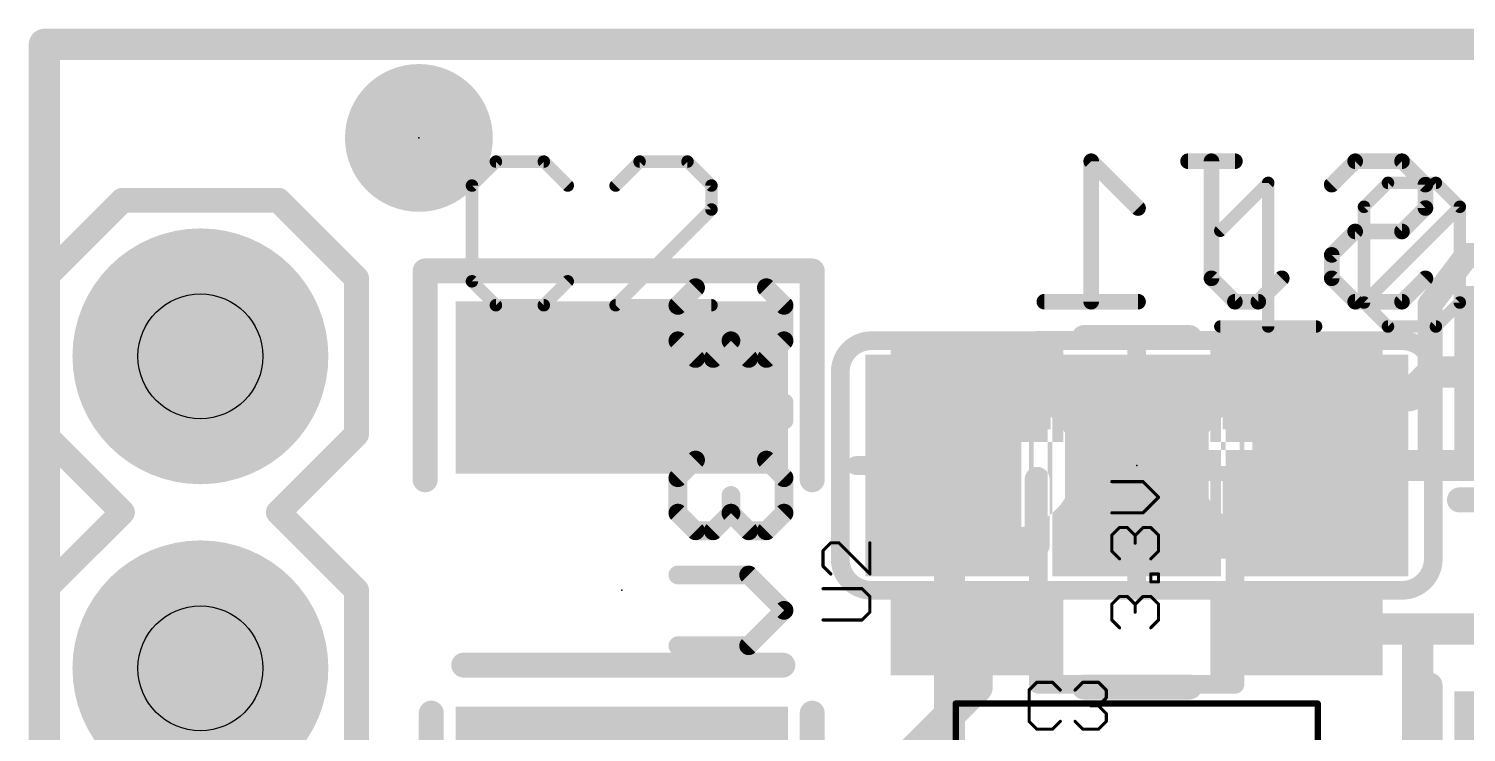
# Model space of a CAD drawing. Extents: x -26 to 81, y -15 to 33.
# Drawn here: x -0.13 to 11.57, y 27.42 to 33.15 of the extents above; entities that cross this region are included whole.
import ezdxf

# ---------------------------------------------------------------- set-up
doc = ezdxf.new("R2010")
doc.units = 0
for name, color, linetype in [('1', 12, 'CONTINUOUS'), ('16', 132, 'CONTINUOUS'), ('17', 110, 'CONTINUOUS'), ('20', 53, 'CONTINUOUS'), ('21', 53, 'CONTINUOUS'), ('22', 53, 'CONTINUOUS'), ('23', 53, 'CONTINUOUS'), ('24', 53, 'CONTINUOUS'), ('25', 253, 'CONTINUOUS'), ('26', 253, 'CONTINUOUS'), ('27', 253, 'CONTINUOUS'), ('29', 253, 'CONTINUOUS'), ('30', 253, 'CONTINUOUS'), ('31', 253, 'CONTINUOUS'), ('32', 253, 'CONTINUOUS'), ('39', 12, 'CONTINUOUS'), ('44', 253, 'CONTINUOUS'), ('51', 53, 'CONTINUOUS'), ('52', 253, 'CONTINUOUS')]:
    doc.layers.add(name, color=color, linetype=linetype)

# ---------------------------------------------------------------- blocks, each defined once
blk = doc.blocks.new('RECT')
blk.add_solid([(-0.5, -0.5), (0.5, -0.5), (-0.5, 0.5), (0.5, 0.5)])
blk = doc.blocks.new('PIE')
at = {"const_width": 0.5}
blk.add_lwpolyline([(0, -0.25, 1), (0, 0.25, 1), (0, -0.25)], format="xyb", dxfattribs=at)
blk = doc.blocks.new('ROUNDP')
at = {"const_width": 0.5}
blk.add_lwpolyline([(0, -0.25, 1), (0, 0.25, 1), (0, -0.25)], format="xyb", dxfattribs=at)

msp = doc.modelspace()

# ---------------------------------------------------------------- linework, layer by layer
at = {"layer": '1', "const_width": 0.254}
for points in [[(0, 33.02), (0, 17.145)], [(17.78, 33.02), (0, 33.02)], [(11.11, 30.16), (11.303, 30.353)], [(11.303, 30.353), (12.826, 30.353)], [(10.1901, 30.16), (11.11, 30.16)], [(7.5899, 28.26), (7.5899, 27.7829)], [(10.1901, 28.26), (11.176, 28.26)], [(11.176, 28.26), (12.385, 28.26)], [(11.176, 27.244), (11.176, 28.26)], [(6.858, 27.051), (7.5899, 27.7829)]]:
    msp.add_lwpolyline(points, dxfattribs=at)
at = {"layer": '1', "const_width": 0.127}
for points in [[(0.0635, 33.02, 1), (-0.0635, 33.02)], [(0, 33.0835, 1), (0, 32.9565)], [(11.303, 30.4165, 1), (11.303, 30.2895)], [(11.3479, 30.3081, 1), (11.2581, 30.3979)], [(10.1901, 30.2235, 1), (10.1901, 30.0965)], [(11.0651, 30.2049, 1), (11.1549, 30.1151)], [(11.11, 30.0965, 1), (11.11, 30.2235)], [(7.6534, 28.26, 1), (7.5264, 28.26)], [(10.1901, 28.3235, 1), (10.1901, 28.1965)], [(11.176, 28.3235, 1), (11.176, 28.1965)], [(11.2395, 28.26, 1), (11.1125, 28.26)], [(11.176, 28.1965, 1), (11.176, 28.3235)], [(7.5264, 27.7829, 1), (7.6534, 27.7829)], [(7.6348, 27.738, 1), (7.545, 27.8278)]]:
    msp.add_lwpolyline(points, format="xyb", dxfattribs=at)
at = {"layer": '16', "const_width": 0.254}
for points in [[(0, 33.02), (0, 18.415)], [(17.78, 33.02), (0, 33.02)], [(7.366, 29.591), (7.366, 27.178)], [(8.89, 29.591), (10.414, 29.591)], [(10.414, 29.591), (11.938, 29.591)]]:
    msp.add_lwpolyline(points, dxfattribs=at)
at = {"layer": '16', "const_width": 0.127}
for points in [[(0.0635, 33.02, 1), (-0.0635, 33.02)], [(0, 33.0835, 1), (0, 32.9565)], [(7.4295, 29.591, 1), (7.3025, 29.591)], [(8.89, 29.6545, 1), (8.89, 29.5275)], [(10.414, 29.6545, 1), (10.414, 29.5275)], [(10.414, 29.5275, 1), (10.414, 29.6545)]]:
    msp.add_lwpolyline(points, format="xyb", dxfattribs=at)
at = {"layer": '20', "const_width": 0.2032}
for points in [[(17.78, 33.02), (0, 33.02)], [(0, 33.02), (0, 0)]]:
    msp.add_lwpolyline(points, dxfattribs=at)
at = {"layer": '20', "const_width": 0.1016}
for points in [[(0, 33.0708, 1), (0, 32.9692)], [(0.0508, 33.02, 1), (-0.0508, 33.02)]]:
    msp.add_lwpolyline(points, format="xyb", dxfattribs=at)
at = {"layer": '21', "const_width": 0.2032}
for points in [[(0, 31.115), (0.635, 31.75)], [(0.635, 31.75), (1.905, 31.75)], [(1.905, 31.75), (2.54, 31.115)], [(11.577, 31.302), (11.277, 30.902)], [(14.027, 31.302), (11.577, 31.302)], [(3.099, 29.475), (3.099, 31.175)], [(3.099, 31.175), (6.249, 31.175)], [(6.249, 31.175), (6.249, 29.475)], [(0, 29.845), (0, 31.115)], [(2.54, 31.115), (2.54, 29.845)], [(11.277, 30.902), (11.277, 29.702)], [(11.277, 30.902), (11.277, 29.702)], [(8.4606, 30.6324), (9.3194, 30.6324)], [(0, 29.845), (0.635, 29.21)], [(1.905, 29.21), (2.54, 29.845)], [(8.0796, 28.9416), (8.0796, 29.4784)], [(11.516, 29.311), (14.113, 29.311)], [(0, 28.575), (0.635, 29.21)], [(1.905, 29.21), (2.54, 28.575)], [(0, 27.305), (0, 28.575)], [(2.54, 28.575), (2.54, 27.305)], [(6.01, 27.966), (3.413, 27.966)], [(9.3194, 27.7876), (8.4606, 27.7876)], [(11.277, 26.102), (11.277, 27.802)], [(3.149, 27.575), (3.149, 26.375)], [(6.249, 26.375), (6.249, 27.575)], [(6.249, 26.375), (6.249, 27.575)]]:
    msp.add_lwpolyline(points, dxfattribs=at)
at = {"layer": '21', "const_width": 0.1016}
for points in [[(0.635, 31.8008, 1), (0.635, 31.6992)], [(0.6709, 31.7141, 1), (0.5991, 31.7859)], [(1.9409, 31.7859, 1), (1.8691, 31.7141)], [(1.905, 31.6992, 1), (1.905, 31.8008)], [(11.577, 31.3528, 1), (11.577, 31.2512)], [(11.6176, 31.2715, 1), (11.5364, 31.3325)], [(3.1498, 31.175, 1), (3.0482, 31.175)], [(3.099, 31.2258, 1), (3.099, 31.1242)], [(6.2998, 31.175, 1), (6.1982, 31.175)], [(6.249, 31.1242, 1), (6.249, 31.2258)], [(0.0508, 31.115, 1), (-0.0508, 31.115)], [(-0.0359, 31.1509, 1), (0.0359, 31.0791)], [(2.5908, 31.115, 1), (2.4892, 31.115)], [(2.5041, 31.0791, 1), (2.5759, 31.1509)], [(11.3278, 30.902, 1), (11.2262, 30.902)], [(11.3278, 30.902, 1), (11.2262, 30.902)], [(11.2364, 30.9325, 1), (11.3176, 30.8715)], [(8.4606, 30.6832, 1), (8.4606, 30.5816)], [(9.3194, 30.5816, 1), (9.3194, 30.6832)], [(0.0359, 29.8809, 1), (-0.0359, 29.8091)], [(-0.0508, 29.845, 1), (0.0508, 29.845)], [(2.4892, 29.845, 1), (2.5908, 29.845)], [(2.5759, 29.8091, 1), (2.5041, 29.8809)], [(11.2262, 29.702, 1), (11.3278, 29.702)], [(11.2262, 29.702, 1), (11.3278, 29.702)], [(3.0482, 29.475, 1), (3.1498, 29.475)], [(6.1982, 29.475, 1), (6.2998, 29.475)], [(8.1304, 29.4784, 1), (8.0288, 29.4784)], [(11.516, 29.3618, 1), (11.516, 29.2602)], [(0.6709, 29.1741, 1), (0.5991, 29.2459)], [(0.5991, 29.1741, 1), (0.6709, 29.2459)], [(1.9409, 29.2459, 1), (1.8691, 29.1741)], [(1.8691, 29.2459, 1), (1.9409, 29.1741)], [(8.0288, 28.9416, 1), (8.1304, 28.9416)], [(0.0508, 28.575, 1), (-0.0508, 28.575)], [(-0.0359, 28.6109, 1), (0.0359, 28.5391)], [(2.5908, 28.575, 1), (2.4892, 28.575)], [(2.5041, 28.5391, 1), (2.5759, 28.6109)], [(3.413, 28.0168, 1), (3.413, 27.9152)], [(6.01, 27.9152, 1), (6.01, 28.0168)], [(8.4606, 27.8384, 1), (8.4606, 27.7368)], [(9.3194, 27.7368, 1), (9.3194, 27.8384)], [(11.3278, 27.802, 1), (11.2262, 27.802)], [(3.1998, 27.575, 1), (3.0982, 27.575)], [(6.2998, 27.575, 1), (6.1982, 27.575)], [(6.2998, 27.575, 1), (6.1982, 27.575)]]:
    msp.add_lwpolyline(points, format="xyb", dxfattribs=at)
at = {"layer": '22', "const_width": 0.1524}
for points in [[(5.2995, 31.0388), (5.1555, 30.8947)], [(6.0198, 30.8947), (5.8757, 31.0388)], [(5.1555, 30.8947), (5.1555, 30.6066)], [(6.0198, 30.6066), (6.0198, 30.8947)], [(5.5876, 30.6066), (5.5876, 30.7507)], [(5.1555, 30.6066), (5.2995, 30.4626)], [(5.4436, 30.4626), (5.5876, 30.6066)], [(5.5876, 30.6066), (5.7317, 30.4626)], [(5.8757, 30.4626), (6.0198, 30.6066)], [(11.049, 30.607), (6.731, 30.607)], [(5.2995, 30.4626), (5.4436, 30.4626)], [(5.7317, 30.4626), (5.8757, 30.4626)], [(6.477, 28.829), (6.477, 30.353)], [(11.303, 28.829), (11.303, 30.353)], [(6.0198, 30.1033), (5.8757, 30.1033)], [(5.8757, 30.1033), (5.8757, 29.9592)], [(6.0198, 29.9592), (6.0198, 30.1033)], [(5.8757, 29.9592), (6.0198, 29.9592)], [(5.2995, 29.6355), (5.1555, 29.4915)], [(6.0198, 29.4915), (5.8757, 29.6355)], [(5.1555, 29.4915), (5.1555, 29.2034)], [(6.0198, 29.2034), (6.0198, 29.4915)], [(5.5876, 29.2034), (5.5876, 29.3474)], [(5.1555, 29.2034), (5.2995, 29.0593)], [(5.4436, 29.0593), (5.5876, 29.2034)], [(5.5876, 29.2034), (5.7317, 29.0593)], [(5.8757, 29.0593), (6.0198, 29.2034)], [(5.2995, 29.0593), (5.4436, 29.0593)], [(5.7317, 29.0593), (5.8757, 29.0593)], [(5.1555, 28.7), (5.7317, 28.7)], [(5.7317, 28.7), (6.0198, 28.4119)], [(6.731, 28.575), (11.049, 28.575)], [(6.0198, 28.4119), (5.7317, 28.1238)], [(5.7317, 28.1238), (5.1555, 28.1238)]]:
    msp.add_lwpolyline(points, dxfattribs=at)
at = {"layer": '22'}
for points, const_width in [([(5.3265, 31.0119, 1), (5.2726, 31.0657)], 0.0762), ([(5.9027, 31.0657, 1), (5.8488, 31.0119)], 0.0762), ([(5.1285, 30.9217, 1), (5.1824, 30.8678)], 0.0762), ([(5.1936, 30.8947, 1), (5.1174, 30.8947)], 0.0762), ([(6.0579, 30.8947, 1), (5.9817, 30.8947)], 0.0762), ([(5.9929, 30.8678, 1), (6.0467, 30.9217)], 0.0762), ([(5.6257, 30.7507, 1), (5.5495, 30.7507)], 0.0762), ([(5.1824, 30.6336, 1), (5.1285, 30.5797)], 0.0762), ([(5.6146, 30.6336, 1), (5.5607, 30.5797)], 0.0762), ([(5.6146, 30.5797, 1), (5.5607, 30.6336)], 0.0762), ([(6.0467, 30.5797, 1), (5.9929, 30.6336)], 0.0762), ([(6.731, 30.607, 0.4142), (6.477, 30.353)], 0.1524), ([(6.731, 30.6451, 1), (6.731, 30.5689)], 0.0762), ([(6.731, 30.5689, 1), (6.731, 30.6451)], 0.0762), ([(11.303, 30.353, 0.4142), (11.049, 30.607)], 0.1524), ([(11.049, 30.6451, 1), (11.049, 30.5689)], 0.0762), ([(11.049, 30.5689, 1), (11.049, 30.6451)], 0.0762), ([(5.1174, 30.6066, 1), (5.1936, 30.6066)], 0.0762), ([(5.2995, 30.5007, 1), (5.2995, 30.4245)], 0.0762), ([(5.4436, 30.4245, 1), (5.4436, 30.5007)], 0.0762), ([(5.5495, 30.6066, 1), (5.6257, 30.6066)], 0.0762), ([(5.7317, 30.5007, 1), (5.7317, 30.4245)], 0.0762), ([(5.8757, 30.4245, 1), (5.8757, 30.5007)], 0.0762), ([(5.9817, 30.6066, 1), (6.0579, 30.6066)], 0.0762), ([(5.2726, 30.4356, 1), (5.3265, 30.4895)], 0.0762), ([(5.4166, 30.4895, 1), (5.4705, 30.4356)], 0.0762), ([(5.7047, 30.4356, 1), (5.7586, 30.4895)], 0.0762), ([(5.8488, 30.4895, 1), (5.9027, 30.4356)], 0.0762), ([(6.5151, 30.353, 1), (6.4389, 30.353)], 0.0762), ([(11.3411, 30.353, 1), (11.2649, 30.353)], 0.0762), ([(6.4389, 30.353, 1), (6.5151, 30.353)], 0.0762), ([(11.2649, 30.353, 1), (11.3411, 30.353)], 0.0762), ([(5.8757, 30.1414, 1), (5.8757, 30.0652)], 0.0762), ([(5.9138, 30.1033, 1), (5.8376, 30.1033)], 0.0762), ([(6.0579, 30.1033, 1), (5.9817, 30.1033)], 0.0762), ([(6.0198, 30.0652, 1), (6.0198, 30.1414)], 0.0762), ([(5.8757, 29.9973, 1), (5.8757, 29.9211)], 0.0762), ([(5.8376, 29.9592, 1), (5.9138, 29.9592)], 0.0762), ([(5.9817, 29.9592, 1), (6.0579, 29.9592)], 0.0762), ([(6.0198, 29.9211, 1), (6.0198, 29.9973)], 0.0762), ([(5.3265, 29.6086, 1), (5.2726, 29.6625)], 0.0762), ([(5.9027, 29.6625, 1), (5.8488, 29.6086)], 0.0762), ([(5.1285, 29.5184, 1), (5.1824, 29.4645)], 0.0762), ([(5.1936, 29.4915, 1), (5.1174, 29.4915)], 0.0762), ([(6.0579, 29.4915, 1), (5.9817, 29.4915)], 0.0762), ([(5.9929, 29.4645, 1), (6.0467, 29.5184)], 0.0762), ([(5.6257, 29.3474, 1), (5.5495, 29.3474)], 0.0762), ([(5.1824, 29.2303, 1), (5.1285, 29.1764)], 0.0762), ([(5.6146, 29.2303, 1), (5.5607, 29.1764)], 0.0762), ([(5.6146, 29.1764, 1), (5.5607, 29.2303)], 0.0762), ([(6.0467, 29.1764, 1), (5.9929, 29.2303)], 0.0762), ([(5.1174, 29.2034, 1), (5.1936, 29.2034)], 0.0762), ([(5.2995, 29.0974, 1), (5.2995, 29.0212)], 0.0762), ([(5.4436, 29.0212, 1), (5.4436, 29.0974)], 0.0762), ([(5.5495, 29.2034, 1), (5.6257, 29.2034)], 0.0762), ([(5.7317, 29.0974, 1), (5.7317, 29.0212)], 0.0762), ([(5.8757, 29.0212, 1), (5.8757, 29.0974)], 0.0762), ([(5.9817, 29.2034, 1), (6.0579, 29.2034)], 0.0762), ([(5.2726, 29.0324, 1), (5.3265, 29.0862)], 0.0762), ([(5.4166, 29.0862, 1), (5.4705, 29.0324)], 0.0762), ([(5.7047, 29.0324, 1), (5.7586, 29.0862)], 0.0762), ([(5.8488, 29.0862, 1), (5.9027, 29.0324)], 0.0762), ([(6.477, 28.829, 0.4142), (6.731, 28.575)], 0.1524), ([(6.5151, 28.829, 1), (6.4389, 28.829)], 0.0762), ([(11.049, 28.575, 0.4142), (11.303, 28.829)], 0.1524), ([(11.3411, 28.829, 1), (11.2649, 28.829)], 0.0762), ([(6.4389, 28.829, 1), (6.5151, 28.829)], 0.0762), ([(11.2649, 28.829, 1), (11.3411, 28.829)], 0.0762), ([(5.1555, 28.7381, 1), (5.1555, 28.6619)], 0.0762), ([(5.7586, 28.7269, 1), (5.7047, 28.6731)], 0.0762), ([(5.7317, 28.6619, 1), (5.7317, 28.7381)], 0.0762), ([(6.731, 28.6131, 1), (6.731, 28.5369)], 0.0762), ([(6.731, 28.5369, 1), (6.731, 28.6131)], 0.0762), ([(11.049, 28.6131, 1), (11.049, 28.5369)], 0.0762), ([(11.049, 28.5369, 1), (11.049, 28.6131)], 0.0762), ([(6.0467, 28.3849, 1), (5.9929, 28.4388)], 0.0762), ([(5.9929, 28.3849, 1), (6.0467, 28.4388)], 0.0762), ([(5.1555, 28.1619, 1), (5.1555, 28.0857)], 0.0762), ([(5.7317, 28.0857, 1), (5.7317, 28.1619)], 0.0762), ([(5.7047, 28.1507, 1), (5.7586, 28.0968)], 0.0762)]:
    msp.add_lwpolyline(points, format="xyb", dxfattribs=dict(at, const_width=const_width))
at = {"layer": '23'}
for p in [(3.048, 32.258), (8.89, 29.21), (4.699, 28.575)]:
    msp.add_point(p, dxfattribs=at)
at = {"layer": '24'}
msp.add_point((8.89, 29.591), dxfattribs=at)
at = {"layer": '25'}
for points, const_width in [([(3.6747, 32.0652), (3.4798, 31.8703)], 0.1016), ([(4.0645, 32.0652), (3.6747, 32.0652)], 0.1016), ([(4.2594, 31.8703), (4.0645, 32.0652)], 0.1016), ([(4.8441, 32.0652), (4.6492, 31.8703)], 0.1016), ([(5.2339, 32.0652), (4.8441, 32.0652)], 0.1016), ([(5.4288, 31.8703), (5.2339, 32.0652)], 0.1016), ([(3.4798, 31.8703), (3.4798, 31.0907)], 0.1016), ([(5.4288, 31.6754), (5.4288, 31.8703)], 0.1016), ([(4.6492, 30.8958), (5.4288, 31.6754)], 0.1016), ([(3.4798, 31.0907), (3.6747, 30.8958)], 0.1016), ([(4.0645, 30.8958), (4.2594, 31.0907)], 0.1016), ([(3.6747, 30.8958), (4.0645, 30.8958)], 0.1016), ([(5.4288, 30.8958), (4.6492, 30.8958)], 0.1016), ([(6.4005, 28.9621), (6.337, 28.8986)], 0.0254), ([(6.337, 28.8986), (6.337, 28.7715)], 0.0254), ([(6.4641, 28.9621), (6.4005, 28.9621)], 0.0254), ([(6.7183, 28.7079), (6.4641, 28.9621)], 0.0254), ([(6.7183, 28.9621), (6.7183, 28.7079)], 0.0254), ([(6.337, 28.7715), (6.4005, 28.7079)], 0.0254), ([(6.6547, 28.5879), (6.337, 28.5879)], 0.0254), ([(6.7183, 28.5244), (6.6547, 28.5879)], 0.0254), ([(6.7183, 28.3973), (6.7183, 28.5244)], 0.0254), ([(6.337, 28.3337), (6.6547, 28.3337)], 0.0254), ([(6.6547, 28.3337), (6.7183, 28.3973)], 0.0254), ([(8.0773, 27.826), (8.0137, 27.7625)], 0.0254), ([(8.0137, 27.7625), (8.0137, 27.5083)], 0.0254), ([(8.2044, 27.826), (8.0773, 27.826)], 0.0254), ([(8.2679, 27.7625), (8.2044, 27.826)], 0.0254), ([(8.3879, 27.7625), (8.4515, 27.826)], 0.0254), ([(8.4515, 27.826), (8.5786, 27.826)], 0.0254), ([(8.5786, 27.826), (8.6421, 27.7625)], 0.0254), ([(8.6421, 27.7625), (8.6421, 27.6989)], 0.0254), ([(8.5786, 27.6354), (8.515, 27.6354)], 0.0254), ([(8.6421, 27.6989), (8.5786, 27.6354)], 0.0254), ([(8.5786, 27.6354), (8.6421, 27.5718)], 0.0254), ([(8.0137, 27.5083), (8.0773, 27.4447)], 0.0254), ([(8.2044, 27.4447), (8.2679, 27.5083)], 0.0254), ([(8.4515, 27.4447), (8.3879, 27.5083)], 0.0254), ([(8.6421, 27.5083), (8.5786, 27.4447)], 0.0254), ([(8.6421, 27.5718), (8.6421, 27.5083)], 0.0254), ([(8.0773, 27.4447), (8.2044, 27.4447)], 0.0254), ([(8.5786, 27.4447), (8.4515, 27.4447)], 0.0254)]:
    msp.add_lwpolyline(points, dxfattribs=dict(at, const_width=const_width))
for points, const_width in [([(3.6747, 32.0906, 1), (3.6747, 32.0398)], 0.0508), ([(3.6927, 32.0472, 1), (3.6567, 32.0832)], 0.0508), ([(4.0825, 32.0832, 1), (4.0465, 32.0472)], 0.0508), ([(4.0645, 32.0398, 1), (4.0645, 32.0906)], 0.0508), ([(4.8441, 32.0906, 1), (4.8441, 32.0398)], 0.0508), ([(4.8621, 32.0472, 1), (4.8261, 32.0832)], 0.0508), ([(5.2519, 32.0832, 1), (5.2159, 32.0472)], 0.0508), ([(5.2339, 32.0398, 1), (5.2339, 32.0906)], 0.0508), ([(3.4618, 31.8883, 1), (3.4978, 31.8523)], 0.0508), ([(3.5052, 31.8703, 1), (3.4544, 31.8703)], 0.0508), ([(4.2414, 31.8523, 1), (4.2774, 31.8883)], 0.0508), ([(4.6312, 31.8883, 1), (4.6672, 31.8523)], 0.0508), ([(5.4542, 31.8703, 1), (5.4034, 31.8703)], 0.0508), ([(5.4108, 31.8523, 1), (5.4468, 31.8883)], 0.0508), ([(5.4468, 31.6574, 1), (5.4108, 31.6934)], 0.0508), ([(5.4034, 31.6754, 1), (5.4542, 31.6754)], 0.0508), ([(3.4978, 31.1087, 1), (3.4618, 31.0727)], 0.0508), ([(4.2774, 31.0727, 1), (4.2414, 31.1087)], 0.0508), ([(3.4544, 31.0907, 1), (3.5052, 31.0907)], 0.0508), ([(3.6747, 30.9212, 1), (3.6747, 30.8704)], 0.0508), ([(3.6567, 30.8778, 1), (3.6927, 30.9138)], 0.0508), ([(4.0465, 30.9138, 1), (4.0825, 30.8778)], 0.0508), ([(4.0645, 30.8704, 1), (4.0645, 30.9212)], 0.0508), ([(4.6312, 30.9138, 1), (4.6672, 30.8778)], 0.0508), ([(4.6492, 30.9212, 1), (4.6492, 30.8704)], 0.0508), ([(5.4288, 30.8704, 1), (5.4288, 30.9212)], 0.0508), ([(6.3433, 28.8986, 1), (6.3306, 28.8986)], 0.0127), ([(6.3325, 28.9031, 1), (6.3415, 28.8941)], 0.0127), ([(6.4005, 28.9685, 1), (6.4005, 28.9558)], 0.0127), ([(6.405, 28.9576, 1), (6.396, 28.9666)], 0.0127), ([(6.4686, 28.9666, 1), (6.4596, 28.9576)], 0.0127), ([(6.4641, 28.9558, 1), (6.4641, 28.9685)], 0.0127), ([(6.7247, 28.9621, 1), (6.7119, 28.9621)], 0.0127), ([(6.3415, 28.7759, 1), (6.3325, 28.767)], 0.0127), ([(6.3306, 28.7715, 1), (6.3433, 28.7715)], 0.0127), ([(6.396, 28.7034, 1), (6.405, 28.7124)], 0.0127), ([(6.7119, 28.7079, 1), (6.7247, 28.7079)], 0.0127), ([(6.7138, 28.7034, 1), (6.7228, 28.7124)], 0.0127), ([(6.337, 28.5943, 1), (6.337, 28.5816)], 0.0127), ([(6.6592, 28.5924, 1), (6.6503, 28.5834)], 0.0127), ([(6.6547, 28.5816, 1), (6.6547, 28.5943)], 0.0127), ([(6.7247, 28.5244, 1), (6.7119, 28.5244)], 0.0127), ([(6.7138, 28.5199, 1), (6.7228, 28.5289)], 0.0127), ([(6.337, 28.3401, 1), (6.337, 28.3273)], 0.0127), ([(6.6503, 28.3382, 1), (6.6592, 28.3292)], 0.0127), ([(6.6547, 28.3273, 1), (6.6547, 28.3401)], 0.0127), ([(6.7119, 28.3973, 1), (6.7247, 28.3973)], 0.0127), ([(6.7228, 28.3928, 1), (6.7138, 28.4017)], 0.0127), ([(8.0092, 27.767, 1), (8.0182, 27.758)], 0.0127), ([(8.02, 27.7625, 1), (8.0074, 27.7625)], 0.0127), ([(8.0773, 27.8324, 1), (8.0773, 27.8197)], 0.0127), ([(8.0817, 27.8215, 1), (8.0728, 27.8305)], 0.0127), ([(8.2089, 27.8305, 1), (8.1999, 27.8215)], 0.0127), ([(8.2044, 27.8197, 1), (8.2044, 27.8324)], 0.0127), ([(8.2634, 27.758, 1), (8.2724, 27.767)], 0.0127), ([(8.3834, 27.767, 1), (8.3924, 27.758)], 0.0127), ([(8.4515, 27.8324, 1), (8.4515, 27.8197)], 0.0127), ([(8.4559, 27.8215, 1), (8.447, 27.8305)], 0.0127), ([(8.5831, 27.8305, 1), (8.5741, 27.8215)], 0.0127), ([(8.5786, 27.8197, 1), (8.5786, 27.8324)], 0.0127), ([(8.6485, 27.7625, 1), (8.6358, 27.7625)], 0.0127), ([(8.6376, 27.758, 1), (8.6466, 27.767)], 0.0127), ([(8.515, 27.6417, 1), (8.515, 27.629)], 0.0127), ([(8.5831, 27.6399, 1), (8.5741, 27.6309)], 0.0127), ([(8.5741, 27.6399, 1), (8.5831, 27.6309)], 0.0127), ([(8.5786, 27.629, 1), (8.5786, 27.6417)], 0.0127), ([(8.6358, 27.6989, 1), (8.6485, 27.6989)], 0.0127), ([(8.6466, 27.6944, 1), (8.6376, 27.7034)], 0.0127), ([(8.0182, 27.5127, 1), (8.0092, 27.5038)], 0.0127), ([(8.0074, 27.5083, 1), (8.02, 27.5083)], 0.0127), ([(8.2724, 27.5038, 1), (8.2634, 27.5127)], 0.0127), ([(8.3924, 27.5127, 1), (8.3834, 27.5038)], 0.0127), ([(8.6485, 27.5718, 1), (8.6358, 27.5718)], 0.0127), ([(8.6358, 27.5083, 1), (8.6485, 27.5083)], 0.0127), ([(8.6376, 27.5673, 1), (8.6466, 27.5763)], 0.0127), ([(8.6466, 27.5038, 1), (8.6376, 27.5127)], 0.0127), ([(8.0773, 27.4511, 1), (8.0773, 27.4383)], 0.0127), ([(8.0728, 27.4402, 1), (8.0817, 27.4492)], 0.0127), ([(8.1999, 27.4492, 1), (8.2089, 27.4402)], 0.0127), ([(8.2044, 27.4383, 1), (8.2044, 27.4511)], 0.0127), ([(8.4515, 27.4511, 1), (8.4515, 27.4383)], 0.0127), ([(8.447, 27.4402, 1), (8.4559, 27.4492)], 0.0127), ([(8.5741, 27.4492, 1), (8.5831, 27.4402)], 0.0127), ([(8.5786, 27.4383, 1), (8.5786, 27.4511)], 0.0127)]:
    msp.add_lwpolyline(points, format="xyb", dxfattribs=dict(at, const_width=const_width))
at = {"layer": '26', "const_width": 0.0635}
for points in [[(8.5511, 32.0685, 1), (8.4876, 32.0685)], [(8.5418, 32.0909, 1), (8.4969, 32.046)], [(9.3075, 32.1002, 1), (9.3075, 32.0367)], [(9.5299, 32.0685, 1), (9.4664, 32.0685)], [(9.6888, 32.0367, 1), (9.6888, 32.1002)], [(10.6675, 32.1002, 1), (10.6675, 32.0367)], [(10.69, 32.046, 1), (10.6451, 32.0909)], [(11.0713, 32.0909, 1), (11.0264, 32.046)], [(11.0488, 32.0367, 1), (11.0488, 32.1002)], [(11.2713, 31.8778, 1), (11.2078, 31.8778)], [(10.4544, 31.9003, 1), (10.4993, 31.8554)], [(11.217, 31.8554, 1), (11.262, 31.9003)], [(8.8783, 31.6647, 1), (8.9232, 31.7096)], [(11.2078, 31.6872, 1), (11.2713, 31.6872)], [(11.262, 31.6647, 1), (11.217, 31.7096)], [(10.6675, 31.5282, 1), (10.6675, 31.4647)], [(10.69, 31.474, 1), (10.6451, 31.5189)], [(11.0264, 31.5189, 1), (11.0713, 31.474)], [(11.0488, 31.4647, 1), (11.0488, 31.5282)], [(10.5086, 31.3058, 1), (10.4451, 31.3058)], [(10.4544, 31.3283, 1), (10.4993, 31.2834)], [(9.4664, 31.1152, 1), (9.5299, 31.1152)], [(9.5206, 31.1376, 1), (9.4757, 31.0927)], [(10.0926, 31.0927, 1), (10.0477, 31.1376)], [(10.4451, 31.1152, 1), (10.5086, 31.1152)], [(10.4993, 31.1376, 1), (10.4544, 31.0927)], [(11.262, 31.0927, 1), (11.217, 31.1376)], [(8.1381, 30.9563, 1), (8.1381, 30.8928)], [(8.4876, 30.9245, 1), (8.5511, 30.9245)], [(8.9007, 30.8928, 1), (8.9007, 30.9563)], [(9.6888, 30.9563, 1), (9.6888, 30.8928)], [(9.6663, 30.902, 1), (9.7112, 30.947)], [(9.857, 30.947, 1), (9.9019, 30.902)], [(9.8794, 30.8928, 1), (9.8794, 30.9563)], [(10.6675, 30.9563, 1), (10.6675, 30.8928)], [(10.6451, 30.902, 1), (10.69, 30.947)], [(11.0264, 30.947, 1), (11.0713, 30.902)], [(11.0488, 30.8928, 1), (11.0488, 30.9563)]]:
    msp.add_lwpolyline(points, format="xyb", dxfattribs=at)
at = {"layer": '26', "const_width": 0.127}
for points in [[(8.9007, 31.6872), (8.5194, 32.0685)], [(8.5194, 32.0685), (8.5194, 30.9245)], [(9.6888, 32.0685), (9.3075, 32.0685)], [(9.4981, 31.1152), (9.4981, 32.0685)], [(10.4769, 31.8778), (10.6675, 32.0685)], [(10.6675, 32.0685), (11.0488, 32.0685)], [(11.0488, 32.0685), (11.2395, 31.8778)], [(11.2395, 31.8778), (11.2395, 31.6872)], [(11.2395, 31.6872), (11.0488, 31.4965)], [(10.6675, 31.4965), (10.4769, 31.3058)], [(11.0488, 31.4965), (10.6675, 31.4965)], [(10.4769, 31.3058), (10.4769, 31.1152)], [(9.6888, 30.9245), (9.4981, 31.1152)], [(10.0701, 31.1152), (9.8794, 30.9245)], [(10.4769, 31.1152), (10.6675, 30.9245)], [(11.0488, 30.9245), (11.2395, 31.1152)], [(8.9007, 30.9245), (8.1381, 30.9245)], [(9.8794, 30.9245), (9.6888, 30.9245)], [(10.6675, 30.9245), (11.0488, 30.9245)]]:
    msp.add_lwpolyline(points, dxfattribs=at)
at = {"layer": '27'}
for points, const_width in [([(9.5702, 31.5024), (9.96, 31.8922)], 0.1016), ([(9.96, 31.8922), (9.96, 30.7228)], 0.1016), ([(10.7396, 31.6973), (10.9345, 31.8922)], 0.1016), ([(10.9345, 31.8922), (11.3243, 31.8922)], 0.1016), ([(11.3243, 31.8922), (11.5192, 31.6973)], 0.1016), ([(10.7396, 30.9177), (10.7396, 31.6973)], 0.1016), ([(10.7396, 30.9177), (11.5192, 31.6973)], 0.1016), ([(11.5192, 31.6973), (11.5192, 30.9177)], 0.1016), ([(10.9345, 30.7228), (10.7396, 30.9177)], 0.1016), ([(11.5192, 30.9177), (11.3243, 30.7228)], 0.1016), ([(9.5702, 30.7228), (10.3498, 30.7228)], 0.1016), ([(11.3243, 30.7228), (10.9345, 30.7228)], 0.1016), ([(8.9407, 29.4599), (8.6865, 29.4599)], 0.0254), ([(9.0678, 29.3328), (8.9407, 29.4599)], 0.0254), ([(8.9407, 29.2057), (9.0678, 29.3328)], 0.0254), ([(8.6865, 29.2057), (8.9407, 29.2057)], 0.0254), ([(8.6865, 29.0222), (8.75, 29.0857)], 0.0254), ([(8.6865, 28.8951), (8.6865, 29.0222)], 0.0254), ([(8.75, 29.0857), (8.8136, 29.0857)], 0.0254), ([(8.8136, 29.0857), (8.8771, 29.0222)], 0.0254), ([(8.8771, 29.0222), (8.9407, 29.0857)], 0.0254), ([(8.8771, 29.0222), (8.8771, 28.9586)], 0.0254), ([(8.9407, 29.0857), (9.0042, 29.0857)], 0.0254), ([(9.0042, 29.0857), (9.0678, 29.0222)], 0.0254), ([(9.0678, 29.0222), (9.0678, 28.8951)], 0.0254), ([(8.75, 28.8315), (8.6865, 28.8951)], 0.0254), ([(9.0678, 28.8951), (9.0042, 28.8315)], 0.0254), ([(9.0042, 28.6444), (9.0042, 28.708)], 0.0254), ([(9.0042, 28.708), (9.0678, 28.708)], 0.0254), ([(9.0678, 28.708), (9.0678, 28.6444)], 0.0254), ([(9.0678, 28.6444), (9.0042, 28.6444)], 0.0254), ([(8.6865, 28.4609), (8.75, 28.5244)], 0.0254), ([(8.6865, 28.3338), (8.6865, 28.4609)], 0.0254), ([(8.75, 28.5244), (8.8136, 28.5244)], 0.0254), ([(8.8136, 28.5244), (8.8771, 28.4609)], 0.0254), ([(8.8771, 28.4609), (8.9407, 28.5244)], 0.0254), ([(8.8771, 28.4609), (8.8771, 28.3973)], 0.0254), ([(8.9407, 28.5244), (9.0042, 28.5244)], 0.0254), ([(9.0042, 28.5244), (9.0678, 28.4609)], 0.0254), ([(9.0678, 28.4609), (9.0678, 28.3338)], 0.0254), ([(8.75, 28.2702), (8.6865, 28.3338)], 0.0254), ([(9.0678, 28.3338), (9.0042, 28.2702)], 0.0254)]:
    msp.add_lwpolyline(points, dxfattribs=dict(at, const_width=const_width))
for points, const_width in [([(9.9854, 31.8922, 1), (9.9346, 31.8922)], 0.0508), ([(9.978, 31.8742, 1), (9.942, 31.9102)], 0.0508), ([(10.9345, 31.9176, 1), (10.9345, 31.8668)], 0.0508), ([(10.9525, 31.8742, 1), (10.9165, 31.9102)], 0.0508), ([(11.3423, 31.9102, 1), (11.3063, 31.8742)], 0.0508), ([(11.3243, 31.8668, 1), (11.3243, 31.9176)], 0.0508), ([(10.7216, 31.7153, 1), (10.7576, 31.6793)], 0.0508), ([(10.765, 31.6973, 1), (10.7142, 31.6973)], 0.0508), ([(11.5446, 31.6973, 1), (11.4938, 31.6973)], 0.0508), ([(11.5372, 31.6793, 1), (11.5012, 31.7153)], 0.0508), ([(11.5012, 31.6793, 1), (11.5372, 31.7153)], 0.0508), ([(9.5522, 31.5204, 1), (9.5882, 31.4844)], 0.0508), ([(10.7576, 30.9357, 1), (10.7216, 30.8997)], 0.0508), ([(10.7216, 30.9357, 1), (10.7576, 30.8997)], 0.0508), ([(10.7142, 30.9177, 1), (10.765, 30.9177)], 0.0508), ([(11.4938, 30.9177, 1), (11.5446, 30.9177)], 0.0508), ([(11.5372, 30.8997, 1), (11.5012, 30.9357)], 0.0508), ([(9.5702, 30.7482, 1), (9.5702, 30.6974)], 0.0508), ([(10.3498, 30.6974, 1), (10.3498, 30.7482)], 0.0508), ([(10.9345, 30.7482, 1), (10.9345, 30.6974)], 0.0508), ([(11.3243, 30.6974, 1), (11.3243, 30.7482)], 0.0508), ([(9.9346, 30.7228, 1), (9.9854, 30.7228)], 0.0508), ([(10.9165, 30.7048, 1), (10.9525, 30.7408)], 0.0508), ([(11.3063, 30.7408, 1), (11.3423, 30.7048)], 0.0508), ([(8.6865, 29.4663, 1), (8.6865, 29.4536)], 0.0127), ([(8.9452, 29.4644, 1), (8.9362, 29.4554)], 0.0127), ([(8.9407, 29.4536, 1), (8.9407, 29.4663)], 0.0127), ([(9.0723, 29.3283, 1), (9.0633, 29.3373)], 0.0127), ([(9.0633, 29.3283, 1), (9.0723, 29.3373)], 0.0127), ([(8.6865, 29.2121, 1), (8.6865, 29.1994)], 0.0127), ([(8.9362, 29.2102, 1), (8.9452, 29.2012)], 0.0127), ([(8.9407, 29.1994, 1), (8.9407, 29.2121)], 0.0127), ([(8.6928, 29.0222, 1), (8.6801, 29.0222)], 0.0127), ([(8.682, 29.0267, 1), (8.691, 29.0177)], 0.0127), ([(8.75, 29.0921, 1), (8.75, 29.0794)], 0.0127), ([(8.7545, 29.0812, 1), (8.7455, 29.0902)], 0.0127), ([(8.8181, 29.0902, 1), (8.8091, 29.0812)], 0.0127), ([(8.8136, 29.0794, 1), (8.8136, 29.0921)], 0.0127), ([(8.8835, 29.0222, 1), (8.8708, 29.0222)], 0.0127), ([(8.8726, 29.0267, 1), (8.8816, 29.0177)], 0.0127), ([(8.8726, 29.0177, 1), (8.8816, 29.0267)], 0.0127), ([(8.9407, 29.0921, 1), (8.9407, 29.0794)], 0.0127), ([(8.9452, 29.0812, 1), (8.9362, 29.0902)], 0.0127), ([(9.0087, 29.0902, 1), (8.9998, 29.0812)], 0.0127), ([(9.0042, 29.0794, 1), (9.0042, 29.0921)], 0.0127), ([(9.0741, 29.0222, 1), (9.0615, 29.0222)], 0.0127), ([(9.0633, 29.0177, 1), (9.0723, 29.0267)], 0.0127), ([(8.691, 28.8996, 1), (8.682, 28.8906)], 0.0127), ([(8.6801, 28.8951, 1), (8.6928, 28.8951)], 0.0127), ([(8.8708, 28.9586, 1), (8.8835, 28.9586)], 0.0127), ([(9.0615, 28.8951, 1), (9.0741, 28.8951)], 0.0127), ([(9.0723, 28.8906, 1), (9.0633, 28.8996)], 0.0127), ([(8.7455, 28.827, 1), (8.7545, 28.836)], 0.0127), ([(8.9998, 28.836, 1), (9.0087, 28.827)], 0.0127), ([(9.0106, 28.708, 1), (8.9979, 28.708)], 0.0127), ([(9.0042, 28.7143, 1), (9.0042, 28.7016)], 0.0127), ([(9.0741, 28.708, 1), (9.0615, 28.708)], 0.0127), ([(9.0678, 28.7016, 1), (9.0678, 28.7143)], 0.0127), ([(9.0042, 28.6508, 1), (9.0042, 28.6381)], 0.0127), ([(8.9979, 28.6444, 1), (9.0106, 28.6444)], 0.0127), ([(9.0615, 28.6444, 1), (9.0741, 28.6444)], 0.0127), ([(9.0678, 28.6381, 1), (9.0678, 28.6508)], 0.0127), ([(8.6928, 28.4609, 1), (8.6801, 28.4609)], 0.0127), ([(8.682, 28.4654, 1), (8.691, 28.4564)], 0.0127), ([(8.75, 28.5308, 1), (8.75, 28.5181)], 0.0127), ([(8.7545, 28.5199, 1), (8.7455, 28.5289)], 0.0127), ([(8.8181, 28.5289, 1), (8.8091, 28.5199)], 0.0127), ([(8.8136, 28.5181, 1), (8.8136, 28.5308)], 0.0127), ([(8.8835, 28.4609, 1), (8.8708, 28.4609)], 0.0127), ([(8.8726, 28.4654, 1), (8.8816, 28.4564)], 0.0127), ([(8.8726, 28.4564, 1), (8.8816, 28.4654)], 0.0127), ([(8.9407, 28.5308, 1), (8.9407, 28.5181)], 0.0127), ([(8.9452, 28.5199, 1), (8.9362, 28.5289)], 0.0127), ([(9.0087, 28.5289, 1), (8.9998, 28.5199)], 0.0127), ([(9.0042, 28.5181, 1), (9.0042, 28.5308)], 0.0127), ([(9.0741, 28.4609, 1), (9.0615, 28.4609)], 0.0127), ([(9.0633, 28.4564, 1), (9.0723, 28.4654)], 0.0127), ([(8.691, 28.3382, 1), (8.682, 28.3293)], 0.0127), ([(8.6801, 28.3338, 1), (8.6928, 28.3338)], 0.0127), ([(8.8708, 28.3973, 1), (8.8835, 28.3973)], 0.0127), ([(9.0615, 28.3338, 1), (9.0741, 28.3338)], 0.0127), ([(9.0723, 28.3293, 1), (9.0633, 28.3382)], 0.0127), ([(8.7455, 28.2657, 1), (8.7545, 28.2747)], 0.0127), ([(8.9998, 28.2747, 1), (9.0087, 28.2657)], 0.0127)]:
    msp.add_lwpolyline(points, format="xyb", dxfattribs=dict(at, const_width=const_width))
at = {"layer": '39', "const_width": 0.0508}
for points in [[(7.417, 27.653), (10.363, 27.653)], [(7.417, 25.687), (7.417, 27.653)], [(10.363, 27.653), (10.363, 25.687)]]:
    msp.add_lwpolyline(points, dxfattribs=at)
at = {"layer": '39', "const_width": 0.0254}
for points in [[(7.417, 27.6657, 1), (7.417, 27.6403)], [(7.4297, 27.653, 1), (7.4043, 27.653)], [(10.3757, 27.653, 1), (10.3503, 27.653)], [(10.363, 27.6403, 1), (10.363, 27.6657)]]:
    msp.add_lwpolyline(points, format="xyb", dxfattribs=at)
at = {"layer": '44'}
for centre in [(1.27, 30.48), (1.27, 27.94)]:
    msp.add_circle(centre, 0.508, dxfattribs=at)
at = {"layer": '51', "const_width": 0.1524}
for points in [[(8.09, 27.81), (8.09, 30.61)], [(8.09, 30.61), (9.69, 30.61)], [(9.69, 30.61), (9.69, 27.81)], [(8.09, 27.81), (9.69, 27.81)]]:
    msp.add_lwpolyline(points, dxfattribs=at)
at = {"layer": '51', "const_width": 0.0762}
for points in [[(8.1281, 30.61, 1), (8.0519, 30.61)], [(8.09, 30.6481, 1), (8.09, 30.5719)], [(9.7281, 30.61, 1), (9.6519, 30.61)], [(9.69, 30.5719, 1), (9.69, 30.6481)], [(8.09, 27.8481, 1), (8.09, 27.7719)], [(8.0519, 27.81, 1), (8.1281, 27.81)], [(9.6519, 27.81, 1), (9.7281, 27.81)], [(9.69, 27.7719, 1), (9.69, 27.8481)]]:
    msp.add_lwpolyline(points, format="xyb", dxfattribs=at)
at = {"layer": '52', "const_width": 0.1524}
for points in [[(8.89, 30.353), (8.89, 30.607)], [(7.112, 29.591), (6.604, 29.591)], [(10.668, 29.591), (11.176, 29.591)], [(8.89, 28.575), (8.89, 28.829)]]:
    msp.add_lwpolyline(points, dxfattribs=at)
at = {"layer": '52'}
for points, const_width in [([(8.9281, 30.607, 1), (8.8519, 30.607)], 0.0762), ([(7.874, 29.718, 1), (7.874, 29.464)], 1.27), ([(8.8519, 30.353, 1), (8.9281, 30.353)], 0.0762), ([(9.906, 29.464, 1), (9.906, 29.718)], 1.27), ([(6.604, 29.6291, 1), (6.604, 29.5529)], 0.0762), ([(7.112, 29.5529, 1), (7.112, 29.6291)], 0.0762), ([(10.668, 29.6291, 1), (10.668, 29.5529)], 0.0762), ([(11.176, 29.5529, 1), (11.176, 29.6291)], 0.0762), ([(8.9281, 28.829, 1), (8.8519, 28.829)], 0.0762), ([(8.8519, 28.575, 1), (8.9281, 28.575)], 0.0762)]:
    msp.add_lwpolyline(points, format="xyb", dxfattribs=dict(at, const_width=const_width))

# ---------------------------------------------------------------- block references
at = {"layer": '1'}
msp.add_blockref('PIE', (3.048, 32.258), dxfattribs=at)
at = {"layer": '1', "xscale": 2.5, "yscale": 1.2}
for p in [(4.699, 30.225), (4.699, 26.925)]:
    msp.add_blockref('RECT', p, dxfattribs=at)
at = {"layer": '1', "xscale": 0.55, "yscale": 1.2, "rotation": 90}
for p in [(7.5899, 30.16), (10.1901, 30.16), (10.1901, 29.21), (7.5899, 28.26), (10.1901, 28.26)]:
    msp.add_blockref('RECT', p, dxfattribs=at)
at = {"layer": '16', "xscale": 1.1684, "yscale": 1.6002, "rotation": 180}
for p in [(7.366, 29.591), (8.89, 29.591), (10.414, 29.591)]:
    msp.add_blockref('RECT', p, dxfattribs=at)
at = {"layer": '17', "rotation": 180}
for p, xscale, yscale in [((1.27, 30.48), 1.8796, 1.8796), ((1.27, 30.48), 1.8796, 1.8796), ((1.27, 30.48), 1.524, 1.524), ((1.27, 30.48), 1.524, 1.524), ((1.27, 27.94), 1.8796, 1.8796), ((1.27, 27.94), 1.8796, 1.8796), ((1.27, 27.94), 1.524, 1.524), ((1.27, 27.94), 1.524, 1.524)]:
    msp.add_blockref('ROUNDP', p, dxfattribs=dict(at, xscale=xscale, yscale=yscale))
at = {"layer": '29'}
for name, p, xscale, yscale in [('PIE', (3.048, 32.258), 1.2032, 1.2032), ('RECT', (4.699, 30.225), 2.7032, 1.4032), ('RECT', (4.699, 26.925), 2.7032, 1.4032)]:
    msp.add_blockref(name, p, dxfattribs=dict(at, xscale=xscale, yscale=yscale))
for name, p, xscale, yscale, rotation in [('ROUNDP', (1.27, 30.48), 2.0828, 2.0828, 180), ('RECT', (12.827, 30.352), 2.7032, 1.4032, 180), ('RECT', (7.5899, 30.16), 0.7532, 1.4032, 90), ('RECT', (10.1901, 30.16), 0.7532, 1.4032, 90), ('RECT', (10.1901, 29.21), 0.7532, 1.4032, 90), ('ROUNDP', (1.27, 27.94), 2.0828, 2.0828, 180), ('RECT', (7.5899, 28.26), 0.7532, 1.4032, 90), ('RECT', (10.1901, 28.26), 0.7532, 1.4032, 90), ('RECT', (12.827, 27.052), 2.7032, 1.4032, 180)]:
    msp.add_blockref(name, p, dxfattribs=dict(at, xscale=xscale, yscale=yscale, rotation=rotation))
at = {"layer": '30', "rotation": 180}
for name, p, xscale, yscale in [('ROUNDP', (1.27, 30.48), 2.0828, 2.0828), ('RECT', (7.366, 29.591), 1.3716, 1.8034), ('RECT', (8.89, 29.591), 1.3716, 1.8034), ('RECT', (10.414, 29.591), 1.3716, 1.8034), ('ROUNDP', (1.27, 27.94), 2.0828, 2.0828)]:
    msp.add_blockref(name, p, dxfattribs=dict(at, xscale=xscale, yscale=yscale))
at = {"layer": '31', "xscale": 2.5, "yscale": 1.2}
for p in [(4.699, 30.225), (4.699, 26.925)]:
    msp.add_blockref('RECT', p, dxfattribs=at)
at = {"layer": '31', "xscale": 0.55, "yscale": 1.2, "rotation": 90}
for p in [(7.5899, 30.16), (10.1901, 30.16), (10.1901, 29.21), (7.5899, 28.26), (10.1901, 28.26)]:
    msp.add_blockref('RECT', p, dxfattribs=at)
at = {"layer": '32', "xscale": 1.1684, "yscale": 1.6002, "rotation": 180}
for p in [(7.366, 29.591), (8.89, 29.591), (10.414, 29.591)]:
    msp.add_blockref('RECT', p, dxfattribs=at)
at = {"layer": '51', "rotation": 90}
for p, xscale, yscale in [((1.27, 30.48), 0.508, 0.508), ((7.715, 30.16), 0.5, 0.65), ((10.065, 30.16), 0.5, 0.65), ((10.065, 29.21), 0.5, 0.65), ((7.715, 28.26), 0.5, 0.65), ((10.065, 28.26), 0.5, 0.65), ((1.27, 27.94), 0.508, 0.508)]:
    msp.add_blockref('RECT', p, dxfattribs=dict(at, xscale=xscale, yscale=yscale))
at = {"layer": '52', "xscale": 1.016, "yscale": 1.524, "rotation": 180}
msp.add_blockref('RECT', (8.89, 29.591), dxfattribs=at)

doc.saveas('drawing.dxf')
